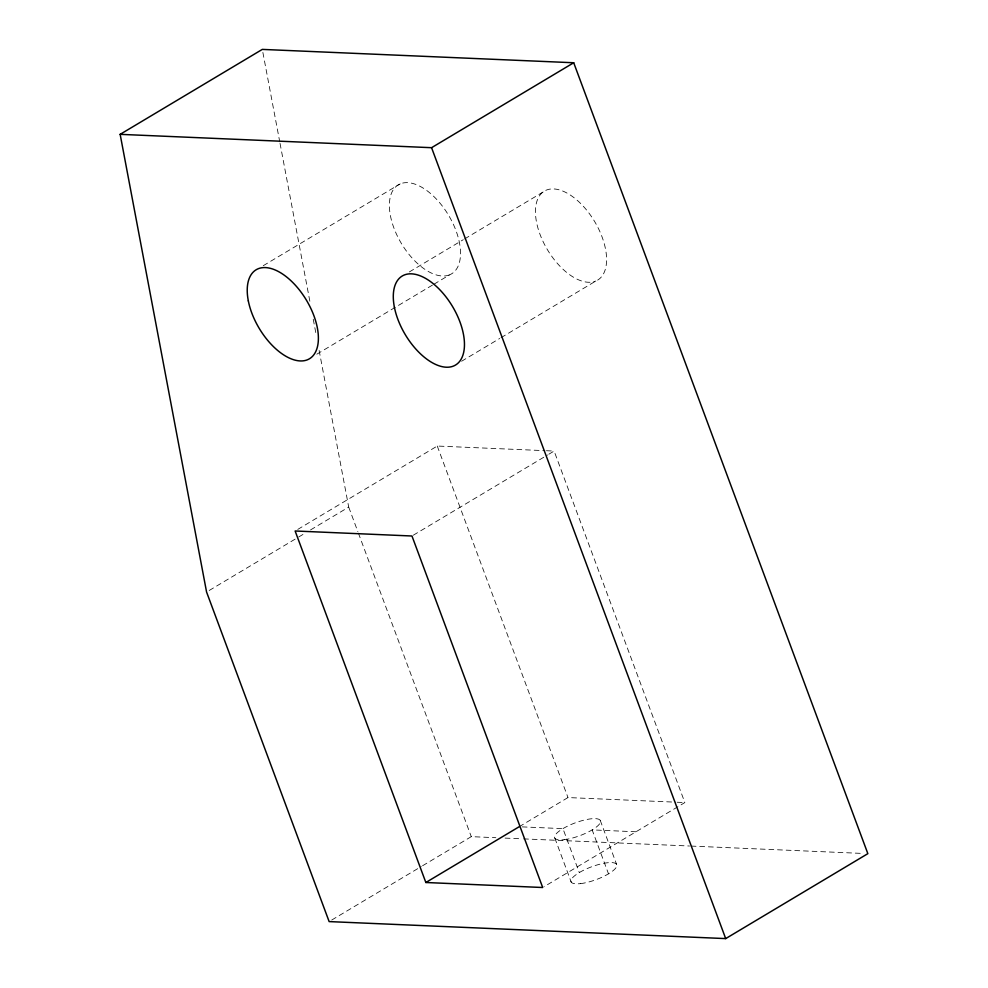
<?xml version="1.0" encoding="UTF-8"?>
<svg xmlns="http://www.w3.org/2000/svg" width="988" height="988" viewBox="0 0 988 988"><rect width="100%" height="100%" fill="white"/><g stroke="black" fill="none" stroke-linecap="round" stroke-linejoin="round"><path stroke-width="0.74" stroke-dasharray="4.94 3.71" d="M263.265 265.686L400.14 183.892M409.328 271.947L463.286 239.701M464.607 238.911L546.203 190.153M316.815 354.198L432.633 284.989M433.954 284.211L449.738 274.763A51.87 27.491 59.1 0 0 434.609 197.254A51.87 27.491 59.1 0 0 390.47 215.964A51.87 27.491 59.1 0 0 449.738 274.763M461.569 361.25L499.73 338.452M501.052 337.661L595.813 281.037A51.87 27.491 59.1 0 0 580.672 203.528A51.87 27.491 59.1 0 0 536.533 222.226A51.87 27.491 59.1 0 0 595.813 281.037M297.759 529.42L437.264 446.045L544.894 450.664M209.209 590.478L297.388 537.781M298.709 536.99L303.971 533.853M310.553 529.914L348.715 507.103L318.667 347.974M413.293 535.212L547.537 454.986M548.846 454.208L554.12 451.059L684.845 802.577L544.018 886.73M331.77 920.013L421.259 866.538M422.58 865.747L471.276 836.651L495.865 837.701M519.132 826.758L567.989 797.563L675.619 802.17M546.426 450.726L554.12 451.059M677.15 802.244L684.845 802.577M522.146 826.882L562.95 828.636L579.289 872.577M635.976 831.773L592.158 829.895L608.497 873.824M505.09 838.096L521.997 838.824M523.541 838.886L689.538 846.012M691.081 846.074L863.228 853.459M600.247 820.386L616.586 864.327M437.264 446.045L567.989 797.563M554.861 838.145L571.2 882.086M348.715 507.103L357.854 531.68M358.397 533.125L471.276 836.651M262.87 52.426L279.752 141.852M280.036 143.371L310.368 304.02M313.233 319.173L316.098 334.327M580.512 883.618A24.404 6.805 -20.4 0 0 616.784 866.143A24.404 6.805 -20.4 0 0 584.39 869.848A24.404 6.805 -20.4 0 0 580.512 883.618M564.173 839.677A24.404 6.805 -20.4 0 0 600.445 822.201A24.404 6.805 -20.4 0 0 568.038 825.906A24.404 6.805 -20.4 0 0 564.173 839.677"/><path stroke-width="1.48" d="M120.153 134.343L262.302 49.4L573.707 62.75L867.847 853.657L725.698 938.6L329.14 921.594L206.578 592.047L120.153 134.343L431.571 147.694L573.707 62.75M425.853 882.506L542.696 887.508L411.971 536.002L295.128 530.988L425.853 882.506L519.132 826.758M431.571 147.694L725.698 938.6M248.321 300.895A51.87 27.491 59.1 0 0 307.601 359.706A51.87 27.491 59.1 0 0 292.473 282.198A51.87 27.491 59.1 0 0 248.321 300.895M394.385 307.169A51.87 27.491 59.1 0 0 453.665 365.98A51.87 27.491 59.1 0 0 438.536 288.459A51.87 27.491 59.1 0 0 394.385 307.169"/></g></svg>
